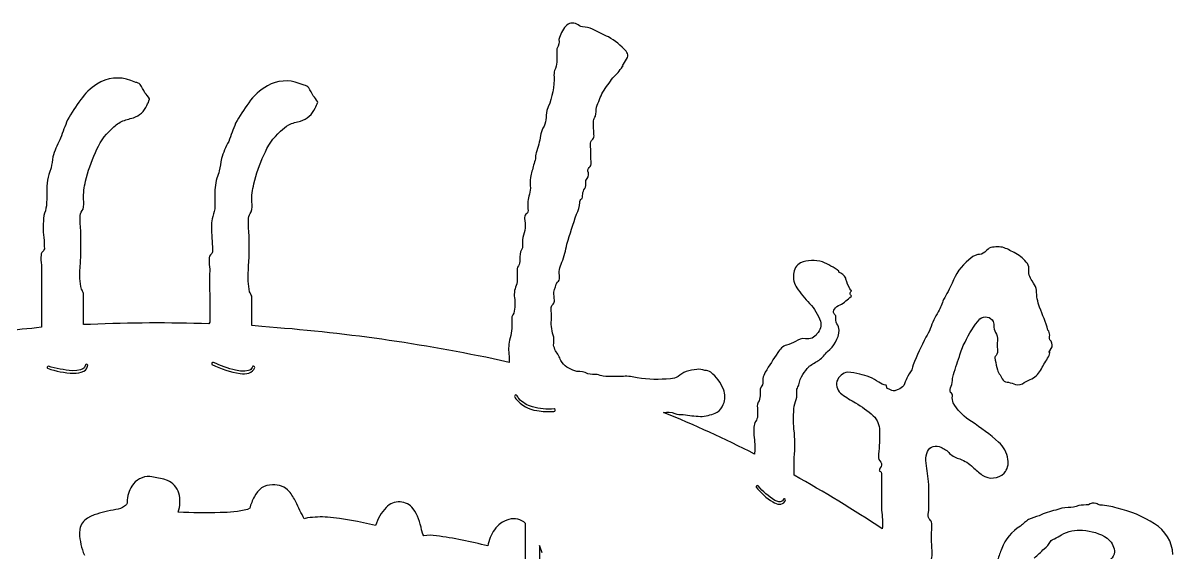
# Model space of a CAD drawing. Extents: x 0.5 to 38.1, y 1.1 to 53.1.
# Drawn here: x 14.17 to 32.96, y 44.45 to 53.09 of the extents above; entities that cross this region are included whole.
import ezdxf

# ---------------------------------------------------------------- set-up
doc = ezdxf.new("R2010")
doc.units = 0
doc.linetypes.add('0', pattern=[0])
doc.layers.add('1', color=7, linetype='0')

msp = doc.modelspace()

# ---------------------------------------------------------------- linework, layer by layer
at = {"layer": '1'}
for points in [[(29.001484, 44.276436, 0.083739), (29.019123, 44.51487), (29.014776, 44.579388, -0.041559), (29.018394, 44.84045, 0.045658), (29.012836, 44.941383, 0.127237), (28.973288, 44.991997, -0.166717), (28.96352, 45.100349), (28.96681, 45.137665, 0.003851), (28.965748, 45.605659, 0.000511), (28.921232, 45.947067, -0.105449), (28.94578, 46.096539, -0.408535), (29.165581, 46.164539, -0.11248), (29.307926, 46.0644, 0.144293), (29.476341, 45.971874, -0.109289), (29.686146, 45.840721, 0.016129), (29.840443, 45.708611, 0.353582), (30.200359, 45.741577, 0.228351), (30.26037, 45.963787, 0.189517), (30.107944, 46.247887, 0.033629), (29.66486, 46.582726), (29.622852, 46.61338, -0.117057), (29.368183, 46.887138, -0.153812), (29.355396, 46.997246, 0.375365), (29.320194, 47.055672, -0.191822), (29.335392, 47.16111, 0.099949), (29.355701, 47.286705), (29.358955, 47.307774, -0.017239), (29.468754, 47.644966, -0.078914), (29.561466, 47.880577, -0.074397), (29.804081, 48.260578, -0.463284), (30.020098, 48.220783, -0.121127), (30.030708, 48.12632, 0.154168), (30.074833, 48.012276, -0.112212), (30.084309, 47.867287, 0.019858), (30.090641, 47.734154, -0.196583), (30.052479, 47.646507, 0.11532), (30.047413, 47.626122), (30.05331, 47.58733, 0.012905), (30.090055, 47.427498, 0.093769), (30.133381, 47.34597, 0.061038), (30.180408, 47.261116, 0.21402), (30.270206, 47.228142, -0.017825), (30.3866, 47.187614, 0.236951), (30.527971, 47.219009, -0.033322), (30.653259, 47.282425, 0.156648), (30.806431, 47.444466, -0.009921), (30.924355, 47.643192, 0.103163), (30.945713, 47.724648, 0.054148), (30.926975, 47.712669), (30.985004, 47.805992, 0.171751), (30.94776, 47.920322, -0.161376), (30.942703, 47.994049, 0.179852), (30.914112, 48.078148, 0.025873), (30.777607, 48.451546, -0.084002), (30.726231, 48.728081, 0.110313), (30.67873, 48.846214), (30.655903, 48.882774, -0.197998), (30.602787, 49.079002, 0.222922), (30.559696, 49.187645, 0.120537), (30.360508, 49.342812, 0.058035), (30.173832, 49.430443, 0.107968), (29.955326, 49.418205, 0.065266), (29.884129, 49.348076, -0.145043), (29.76688, 49.310127, 0.136903), (29.621326, 49.226662, 0.129726), (29.34906, 48.846096, -0.021295), (29.209095, 48.577431, -0.019418), (29.123646, 48.377327, 0.065176), (28.992863, 48.099754, -0.038524), (28.921835, 47.959953, 0.035051), (28.714493, 47.508644), (28.701206, 47.469849), (28.688389, 47.430901, -0.013416), (28.606907, 47.293663, -0.010603), (28.560001, 47.170677, -0.179361), (28.466633, 47.109703, -0.011973), (28.413105, 47.08741, -0.19515), (28.320135, 47.114437, -0.017122), (28.287449, 47.125816), (28.271809, 47.178032, -0.134887), (28.15218, 47.228676, 0.096233), (27.840317, 47.358273, 0.048032), (27.645069, 47.390556, 0.28481), (27.467449, 47.243664, 0.320801), (27.549198, 47.029823, 0.030549), (27.770695, 46.890678, -0.035251), (28.061703, 46.679558, -0.191313), (28.16515, 46.435677, -0.02526), (28.147804, 46.049503), (28.147074, 46.015713, 0.257015), (28.184605, 45.922295, -0.352973), (28.175419, 45.824883, 0.186947), (28.159885, 45.777279, -0.391792), (28.195652, 45.718407, 0.012609), (28.196873, 45.134209, -0.048846), (28.207706, 44.830772, 0.01779), (26.770588, 45.707069, -0.016002), (26.767445, 45.99456, 0.064847), (26.764654, 46.459057, -0.050257), (26.770374, 46.836647, 0.019667), (26.81258, 46.981224, -0.026051), (26.813297, 47.112282, -0.036509), (26.846592, 47.182777, -0.126445), (26.911932, 47.350887, -0.025677), (27.006229, 47.480034), (27.016209, 47.488899, -0.017155), (27.177158, 47.587914, 0.059241), (27.312458, 47.728935, 0.217287), (27.503971, 48.076775, 0.103106), (27.466007, 48.180473, -0.113217), (27.450642, 48.296574, 0.205013), (27.421299, 48.344261, -0.378686), (27.429295, 48.417839, -0.217842), (27.519581, 48.488029, 0.052468), (27.701267, 48.629189), (27.706135, 48.63752, -0.529042), (27.705158, 48.717644), (27.703129, 48.723015), (27.694828, 48.729698), (27.678907, 48.752712, -0.062721), (27.614819, 48.907467), (27.6106, 48.925697, 0.137344), (27.500553, 49.025795), (27.500553, 49.03994, 0.061473), (27.229359, 49.191139, 0.174617), (26.874046, 49.175503, 0.261179), (26.757973, 48.990803, 0.178979), (26.811512, 48.76757, 0.042812), (27.021442, 48.514122, -0.098122), (27.199148, 48.222847, -0.25788), (27.141422, 48.019096, -0.330968), (26.954359, 47.936726, 0.205179), (26.792255, 47.892113, -0.067848), (26.64249, 47.834206, 0.197941), (26.502155, 47.709007, 0.017283), (26.295626, 47.388577, 0.048548), (26.257191, 47.285988, -0.088659), (26.24889, 47.185051, 0.20077), (26.213747, 47.030453, -0.097756), (26.19504, 46.924461, 0.213981), (26.167088, 46.80616, -0.033148), (26.169315, 46.652412, -0.064966), (26.128132, 46.568016, 0.102053), (26.111057, 46.358788, -0.045359), (26.123257, 46.066849), (26.12215, 46.052177, 0.021006), (24.63448, 46.733452, -0.143152), (24.818058, 46.715248, 0.079517), (24.958057, 46.696114, 0.020984), (25.23621, 46.667091), (25.267849, 46.66861, 0.091137), (25.509472, 46.736252, 0.188214), (25.610935, 46.863228, 0.217029), (25.611717, 47.110847, 0.133162), (25.409595, 47.38871, 0.140026), (25.307056, 47.420265, 0.121932), (25.17897, 47.43605, 0.04315), (25.002689, 47.402901, 0.060827), (24.871235, 47.320503, -0.132722), (24.747929, 47.283577, -0.062259), (24.206287, 47.295631, 0.096287), (23.980045, 47.321053, -0.009235), (23.648518, 47.322548, 0.030703), (23.549625, 47.350655, -0.061197), (23.397404, 47.365669, 0.119255), (23.220493, 47.403419, -0.162761), (22.977406, 47.546394), (22.958456, 47.582581, 0.021802), (22.871542, 47.740582, -0.085322), (22.838581, 47.833702, 0.030165), (22.840595, 47.960289, -0.100364), (22.803028, 48.24102, 0.017152), (22.798115, 48.449409, -0.217814), (22.833149, 48.503349, 0.224525), (22.853199, 48.567284, -0.024983), (22.843891, 48.695534, -0.057161), (22.900623, 48.868233, 0.356785), (22.937366, 48.933678), (22.937366, 48.941505, -0.167273), (22.974552, 49.185127, 0.038367), (23.056461, 49.48275, -0.007395), (23.213825, 49.972923, 0.13854), (23.265148, 50.161491), (23.268894, 50.178909, -0.281202), (23.307423, 50.228203, 0.036986), (23.315693, 50.323708, -0.045817), (23.35886, 50.412193, 0.066438), (23.367188, 50.519367, -0.171591), (23.387211, 50.553185, 0.240305), (23.399097, 50.676228, -0.295803), (23.435717, 50.748482, 0.23466), (23.450306, 50.837364, 0.005296), (23.442659, 51.102287, -0.324484), (23.477116, 51.195564, 0.221873), (23.498402, 51.270439, -0.025329), (23.488514, 51.495293, -0.059238), (23.522938, 51.573067, 0.011572), (23.538822, 51.71833, -0.021856), (23.642704, 51.967278, -0.017653), (23.808994, 52.199654, 0.055366), (23.963348, 52.381405), (23.96981, 52.388515), (23.976444, 52.39547, -0.071514), (23.962788, 52.396248), (24.048176, 52.533516, 0.226595), (24.03606, 52.612724), (24.021717, 52.634819, 0.086901), (23.733555, 52.866844, -0.017325), (23.475452, 52.992256, 0.098757), (23.311131, 53.030876, -0.123744), (23.217136, 53.078163, 0.348367), (23.039173, 53.04377, 0.131692), (22.927021, 52.825645, -0.156964), (22.896122, 52.683662, 0.048565), (22.890095, 52.657829, -0.009416), (22.893101, 52.456474, -0.077133), (22.854755, 52.320869, 0.094733), (22.846378, 52.216576), (22.846184, 52.164978, -0.100686), (22.726917, 51.664223, 0.04818), (22.71468, 51.514503, -0.107447), (22.665363, 51.377663, 0.089576), (22.626041, 51.25428, -0.047497), (22.552143, 50.974083, 0.06273), (22.543537, 50.878059, -0.050182), (22.509068, 50.773521, -0.017406), (22.459354, 50.572594, 0.045006), (22.460545, 50.398582, -0.076406), (22.43343, 50.268333, 0.089627), (22.422016, 50.028996, -0.238006), (22.386492, 49.971458, 0.226603), (22.365116, 49.900459, -0.022043), (22.375797, 49.746956, -0.021828), (22.335484, 49.589348, 0.043971), (22.333378, 49.443687, -0.117337), (22.299229, 49.356682, 0.067292), (22.285528, 49.196262, -0.1343), (22.251774, 49.108177, 0.112195), (22.244587, 48.984306, -0.028146), (22.239231, 48.833946, 0.146989), (22.199543, 48.606834, -0.086966), (22.189381, 48.356728, 0.216096), (22.157047, 48.222694, -0.100484), (22.117725, 47.915382, 0.079396), (22.11137, 47.651592, -0.033613), (22.112186, 47.549019), (21.970264, 47.582878, 0.034906), (18.07509, 48.134804), (17.907822, 48.155205, 0.00184), (17.907536, 48.629906, 0.004677), (17.873814, 48.701927, -0.075321), (17.853199, 49.055824, 0.024023), (17.864857, 49.630943, -0.036676), (17.854519, 49.904095, -0.114093), (17.900425, 50.007927, 0.100264), (17.909214, 50.170616, -0.077326), (17.943821, 50.464928, -0.053929), (18.106571, 50.936699, -0.120049), (18.378674, 51.326374, -0.049378), (18.513309, 51.431389, -0.057584), (18.70537, 51.490757, 0.223335), (18.942783, 51.70269, 0.080634), (18.985538, 51.802849), (18.983509, 51.810219, 0.074144), (18.91161, 51.902901, 0.009549), (18.840574, 52.034142, 0.196634), (18.761692, 52.076576), (18.681873, 52.108681, 0.22627), (18.164742, 52.067936, 0.123984), (17.858158, 51.788643, 0.033481), (17.644718, 51.456596, 0.008659), (17.531116, 51.160088, 0.04333), (17.412052, 50.879097, -0.006051), (17.378269, 50.678093, -0.021776), (17.339186, 50.557434, 0.085248), (17.306522, 50.255043, -0.019614), (17.303028, 50.056465, -0.009243), (17.259922, 49.892662, 0.064799), (17.253513, 49.632576, 0.006001), (17.269583, 49.385593, -0.128164), (17.255604, 49.326515, 0.280734), (17.21114, 49.227974, 0.016433), (17.220697, 49.073925, 0.000978), (17.221445, 48.207802), (17.205753, 48.179924, 0.02002), (15.27448, 48.169991), (15.159814, 48.169937, -0.000827), (15.159916, 48.676308, 0.047331), (15.126682, 48.746574, -0.076612), (15.104664, 49.093361, 0.011634), (15.116901, 49.360115), (15.116901, 49.674202, -0.030758), (15.105732, 49.947876, -0.118367), (15.151707, 50.054222, 0.10528), (15.16132, 50.215736, -0.07832), (15.194813, 50.508293, -0.054814), (15.355061, 50.976479, -0.12124), (15.621815, 51.364891, -0.078692), (15.778782, 51.486031, -0.03571), (15.974172, 51.544689, 0.211918), (16.194187, 51.749352, 0.067575), (16.237751, 51.84922), (16.236118, 51.856438, 0.05237), (16.159962, 51.955894, 0.04921), (16.082802, 52.092014, 0.171398), (16.014164, 52.124336), (15.932865, 52.15699, 0.239946), (15.377385, 52.094048, 0.108474), (15.114307, 51.84214, 0.033117), (14.899891, 51.511116, 0.018255), (14.786045, 51.214882), (14.7728, 51.184898, 0.056312), (14.659245, 50.907402, -0.0106), (14.631199, 50.729515), (14.627033, 50.714287, 0.100276), (14.559356, 50.33065, -0.006691), (14.555546, 50.107903, -0.022439), (14.513355, 49.947426, 0.068284), (14.511936, 49.588875, -0.012655), (14.520299, 49.40522, -0.168921), (14.477421, 49.343086, 0.167689), (14.467166, 49.30246, 0.070502), (14.472086, 49.140484, -0.018976), (14.472721, 49.100227), (14.472767, 48.601585), (14.473545, 48.124321), (14.391057, 48.112846, 0.013478), (13.157627, 47.975182, -0.016442)], [(22.381578, 43.422142), (22.38158, 44.918724, 0.280164), (22.107843, 44.984226, 0.186589), (21.874161, 44.815498, 0.111746), (21.763081, 44.550728, 0.029238), (20.924046, 44.718071, 0.067463), (20.71645, 44.718132), (20.700993, 44.741753), (20.683384, 44.814659, 0.099229), (20.545588, 45.159615, 0.460639), (20.104435, 45.180794, 0.116847), (19.929691, 44.883354, 0.037862), (19.1455, 45.021599, 0.05371), (18.819782, 45.008797), (18.764759, 44.994499, -0.009171), (18.628683, 45.272156, 0.046525), (18.519314, 45.442886, 0.232925), (18.247349, 45.549187, 0.306072), (17.950291, 45.356953, 0.060059), (17.875858, 45.166237), (17.838093, 45.148064, -0.061297), (17.393026, 45.095592, -0.022526), (16.707355, 45.10511, 0.133932), (16.71763, 45.41473, 0.224585), (16.529621, 45.621666), (16.471701, 45.642021, 0.022436), (16.245584, 45.686501, 0.276458), (15.951129, 45.529377, 0.152107), (15.873967, 45.271645, -0.287957), (15.8293, 45.200138, -0.10855), (15.689182, 45.146629, 0.031731), (15.33205, 45.058525), (15.27663, 45.034676), (15.226017, 45.005959, 0.210081), (15.099385, 44.825584), (15.09354, 44.759895, 0.084503), (15.173388, 44.40131, 0.109875)], [(32.956863, 44.413593, 0.250505), (32.654152, 44.910217, 0.098099), (32.042698, 45.167336, 0.070002), (31.769722, 45.220261, -0.095741), (31.69968, 45.24601, 0.225203), (31.574268, 45.225731, -0.006712), (31.420567, 45.212624, -0.110956), (31.24213, 45.179588, 0.094291), (31.042408, 45.137413, 0.064693), (30.768805, 45.04528, 0.001127), (30.59914, 44.983818, 0.04473), (30.464649, 44.874077, 0.174055), (30.160494, 44.507313, 0.02572), (30.092869, 44.323738, 0.208924)], [(30.688709, 44.352974, 0.019944), (30.851337, 44.50518, 0.122075), (30.955656, 44.623199, -0.151398), (31.021397, 44.669899, 0.050527), (31.135242, 44.73484, -0.158622), (31.481174, 44.806526, -0.136029), (31.881033, 44.678684, -0.193198), (32.002869, 44.473049), (32.002766, 44.454536, -0.419212), (31.799152, 44.288017, 0.127569)], [(22.651737, 44.438393, 0.023189), (22.610554, 44.55912), (22.608265, 44.558983), (22.608265, 43.367393, 0.003576)]]:
    msp.add_lwpolyline(points, format="xyb", dxfattribs=at)
for points in [[(17.28101, 47.54966, 0.766969), (17.258699, 47.518089, 0.081335), (17.720474, 47.367008, 0.084293), (17.862999, 47.375111, 0.221988), (17.956266, 47.465084, 1.05695), (17.916338, 47.468983, -0.202946), (17.856098, 47.416527), (17.795475, 47.405098), (17.723728, 47.407509), (17.645329, 47.420601, -0.050009)], [(14.566914, 47.474373, 0.299431), (14.572896, 47.453087, 0.073016), (14.995153, 47.372257, 0.105128), (15.165282, 47.405472, 0.237158), (15.229072, 47.503883, 0.954874), (15.1891, 47.496353, -0.184995), (15.149128, 47.443962), (15.112202, 47.427162), (15.048618, 47.415031), (14.974995, 47.413506, -0.057053), (14.586626, 47.488636, 0.310224)], [(22.843525, 46.749168, 0.961501), (22.849476, 46.789089, -0.085149), (22.491562, 46.822231, -0.136916), (22.272226, 46.958595, 0.019036), (22.231297, 47.016655, 0.621689), (22.20229, 46.994102), (22.212311, 46.973526), (22.224195, 46.953964, 0.195385), (22.56743, 46.7631, 0.060103)], [(26.551456, 45.23365, 0.288781), (26.629473, 45.30418, 0.910601), (26.590385, 45.307091, -0.331521), (26.515654, 45.274235, -0.109193), (26.453571, 45.295906, -0.078268), (26.180744, 45.532066, 0.744795), (26.147617, 45.512794, 0.08173), (26.418324, 45.269707, 0.125356), (26.533133, 45.232079, 0.040402)]]:
    msp.add_lwpolyline(points, format="xyb", close=True, dxfattribs=at)

doc.saveas('drawing.dxf')
